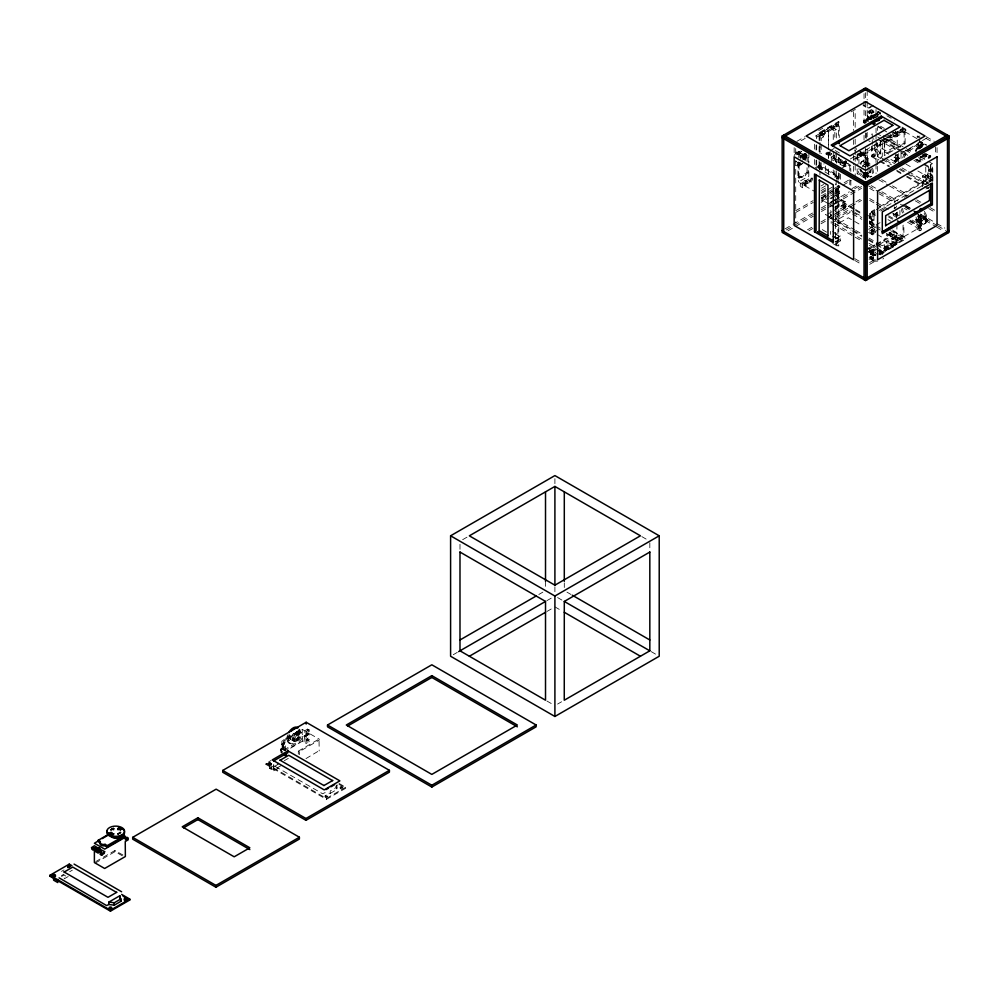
<?xml version="1.0" encoding="UTF-8"?>
<svg xmlns="http://www.w3.org/2000/svg" width="999" height="999" viewBox="0 0 999 999"><rect width="100%" height="100%" fill="white"/><g stroke="black" fill="none" stroke-linecap="round" stroke-linejoin="round"><path stroke-width="0.75" stroke-dasharray="5 3.75" d="M280.282 750.474L283.192 748.563L283.978 749.013L280.22 750.386L283.192 747.876L283.978 748.326L284.24 742.532L280.969 744.655L280.856 746.415L282.33 747.115A1.661 0.962 -60 0 1 283.928 746.303A1.661 0.962 -60 0 1 283.928 748.164A1.661 0.962 -60 0 1 282.33 749.2L282.155 753.134M305.969 758.591L319.18 750.661M309.078 729.832L305.881 731.543L319.18 739.098L319.18 740.122L299.363 751.573L298.426 751.086L319.031 739.048L319.18 750.961M865.434 123.826L863.311 122.465L864.859 121.516A1.661 0.962 0 0 0 866.058 122.365M868.119 121.179A1.661 0.962 0 0 0 866.682 120.492L866.657 118.981A1.661 0.962 0 0 1 868.181 119.967A1.661 0.962 0 0 1 866.583 120.891A1.661 0.962 0 0 1 864.872 120.03L863.348 121.054L866.395 122.877M866.283 133.304L866.283 139.373L870.204 141.633M883.591 248.301L892.432 243.207M893.293 234.141L896.59 236.164A1.661 0.962 0 0 0 895.042 237.163A1.661 0.962 0 0 0 896.64 238.087A1.661 0.962 0 0 0 898.351 237.225L899.874 238.249L896.827 240.072L896.94 224.775M897.102 242.432L897.302 236.988L889.335 232.38L886.4 234.053M895.516 131.131A1.661 0.962 0 0 0 896.865 132.48L896.927 134.003A1.661 0.962 0 0 1 895.366 133.004A1.661 0.962 0 0 1 896.977 132.08A1.661 0.962 0 0 1 898.675 132.942L900.236 132.105L900.211 130.407M900.236 130.594L898.688 131.456A1.661 0.962 0 0 0 898.601 131.206M869.467 118.082L869.455 119.63A6.456 3.721 0 0 1 878.383 116.196M800.861 183.466C798.238 186.388 803.196 188.624 803.833 186.863A1.661 0.962 -60 0 1 803.908 184.89A1.661 0.962 -60 0 1 805.519 183.966A1.661 0.962 -60 0 1 805.619 185.752L809.015 183.791A1.661 0.962 -60 0 1 809.128 181.88A1.661 0.962 -60 0 1 810.726 180.956A1.661 0.962 -60 0 1 810.838 182.742L812.487 181.656L812.537 178.047L802.16 184.228L815.296 191.808M807.716 183.192L807.716 183.042A1.661 0.962 -60 0 1 807.816 181.131A1.661 0.962 -60 0 1 809.427 180.207A1.661 0.962 -60 0 1 809.527 181.993L810.913 182.892M828.471 149.413L828.508 130.744M905.169 143.469L905.032 131.756L884.315 143.719L884.315 155.582L904.957 143.831L904.132 143.107L884.315 154.558M805.594 154.77L805.594 154.77A1.661 0.962 -60 0 1 805.519 156.743A1.661 0.962 -60 0 1 803.908 157.667C799.587 156.98 804.645 155.22 802.522 155.22A1.661 0.962 -60 0 0 802.609 156.918L802.547 156.955M280.332 749.537L280.856 750.137L280.931 748.476A1.661 0.962 -60 0 0 282.617 747.402A1.661 0.962 -60 0 0 282.617 745.554A1.661 0.962 -60 0 0 281.019 746.353L280.869 746.428M281.631 753.071L281.893 741.183L302.347 729.407L304.832 730.881L304.845 736.363L304.058 736.513L304.845 736.962L307.967 735.164L307.804 736.912A1.661 0.962 -60 0 0 306.206 737.961A1.661 0.962 -60 0 0 306.206 739.809L307.567 740.609M285.289 750.886L285.489 743.331L282.455 745.129L282.18 747.177M302.397 741.32L302.235 729.432M306.144 731.63L305.881 743.593L308.978 741.745L309.128 739.747A1.661 0.962 -60 0 1 307.505 740.571A1.661 0.962 -60 0 1 307.505 738.723A1.661 0.962 -60 0 1 309.103 737.674L309.128 733.716A1.661 0.962 -60 0 1 307.505 734.552L306.268 733.828A1.661 0.962 -60 0 1 306.206 731.942A1.661 0.962 -60 0 1 307.804 730.893L307.68 729.07L304.745 730.769M304.845 736.962C301.686 749.038 308.254 738.261 309.128 739.747M802.459 154.97L800.848 156.231L800.798 159.828M802.122 157.13C804.32 154.321 803.496 160.789 802.509 156.443M805.594 185.814L804.332 185.165L805.694 184.403L805.694 180.794L800.948 183.504L798.451 181.955L808.79 176.236L808.89 164.198M809.527 181.993L811.176 180.894L811.225 177.298L806.28 180.457L804.907 180.344L804.919 183.729L805.694 184.403M895.703 162.412A1.661 0.962 -60 0 0 896.115 160.227A1.661 0.962 -60 0 0 894.392 160.939L894.392 157.005A1.661 0.962 -60 0 0 895.703 156.393A1.661 0.962 -60 0 0 896.303 154.695M894.255 163.137L894.355 163.024A1.661 0.962 -60 0 0 895.441 162.687M896.515 160.527L899.437 158.167L896.265 159.877L895.616 157.792A1.661 0.962 -60 0 0 897.327 156.656A1.661 0.962 -60 0 0 897.239 154.82M894.729 237.125L894.742 236.451L891.608 238.262L886.463 235.527L890.309 233.891M921.34 145.305L921.34 141.546M920.766 147.502A1.661 0.962 -60 0 1 922.477 146.229L922.651 144.468L923.226 145.03L920.304 146.728L919.517 146.279L919.517 148.988M860.376 152.36A1.661 0.962 60 0 0 860.476 154.271A1.661 0.962 60 0 0 862.087 155.195A1.661 0.962 60 0 0 862.187 153.409L863.511 152.497L864.997 153.459L865.196 157.355L860.301 154.233L860.301 151.823M863.473 152.522L863.486 152.635A1.661 0.962 60 0 1 862.999 154.495A1.661 0.962 60 0 1 861.413 152.347M922.002 220.03C922.601 222.615 918.306 217.77 917.132 217.507L916.932 229.121L919.967 230.831L920.266 229.183M919.742 230.757L921.515 229.932L921.415 228.234A1.661 0.962 60 0 1 919.792 227.198A1.661 0.962 60 0 1 919.792 225.349A1.661 0.962 60 0 1 921.39 226.149L921.565 224.588L918.431 222.777L918.406 228.309M868.98 113.399C869.917 109.815 868.73 114.498 869.704 113.324M869.704 112.113L868.968 112.15M870.329 112.275C871.39 108.791 869.867 113.386 871.066 112.25M870.941 113.874C871.89 110.489 870.903 114.935 871.64 113.998M871.066 111.039L870.341 111.114M870.941 116.633C872.002 113.162 870.491 117.745 871.677 116.608M871.677 115.409L870.941 115.434M871.902 113.224C873.688 108.017 871.615 112.875 872.626 113.149M872.214 110.34L872.876 110.165M872.189 111.488L872.926 111.463M872.102 117.183L871.777 115.859L873.351 115.072L876.822 116.846M873.201 112.625C874.325 113.711 872.826 109.178 873.938 112.6M873.201 117.932L873.501 116.508L873.938 117.907M873.925 111.451L873.251 111.513M873.251 116.833L873.938 116.708L871.877 117.47A1.661 0.962 0 0 1 872.939 117.77M877.934 111.513C879.794 111.426 876.647 114.061 878.62 111.401M877.884 112.625L878.62 112.6M879.932 111.938L879.532 113.374L879.195 111.975M880.144 113.874C881.805 113.599 879.182 114.885 880.356 112.512M920.254 226.923L920.254 223.139M862.824 166.333L863.71 165.135L862.437 166.109A4.795 2.772 60 0 1 863.074 166.021M865.683 162.4C862.624 162.8 866.957 162.075 865.346 161.751M867.344 173.252C866.982 172.253 861.425 176.261 867.856 172.14A3.322 1.911 60 0 0 868.381 171.291M867.806 164.86C861.138 165.846 873.026 162.949 867.619 164.198M865.234 172.902C864.535 171.403 864.722 174.363 866.27 172.303M866.358 163.524C864.497 163.461 869.642 162.213 865.908 162.987M866.358 175.562C864.385 175.574 869.605 174.201 865.908 175.037M866.882 172.79L866.895 172.727A4.795 2.772 60 0 1 863.91 174.95A4.795 2.772 60 0 1 860.201 169.867M866.957 174.438L867.344 175.062M867.432 166.284L868.368 165.135L867.045 166.059M868.081 173.077C869.679 173.476 864.959 174.55 868.468 173.701M868.568 175.075C870.079 175.612 865.409 176.486 868.955 175.699M869.317 169.88L870.816 169.743M870.816 172.34C868.905 170.854 870.042 174.6 870.429 171.716M871.053 171.054C868.206 170.13 870.991 173.077 870.604 170.517M930.469 164.673L930.544 181.756M298.326 751.273L298.326 754.133M892.394 230.02L903.945 236.688L903.833 224.588L903.046 225.337L903.046 236.176M803.82 155.856L803.795 155.994A1.661 0.962 -60 0 0 803.908 157.667M886.737 136.126C887.611 138.337 892.956 138.699 891.657 135.489A1.661 0.962 0 0 1 890.221 134.803M896.927 134.003L893.531 136.014A1.661 0.962 0 0 0 891.757 135.09A1.661 0.962 0 0 0 890.159 136.014A1.661 0.962 0 0 0 891.657 137L891.745 137.138M876.485 253.321C875.711 257.267 869.005 253.996 872.214 252.66A3.322 1.911 0 0 0 874.974 254.683M921.465 220.192L921.44 220.167A1.661 0.962 60 0 0 919.792 219.318C920.166 219.768 918.056 218.694 920.241 219.468M920.254 220.629L919.779 220.217L920.216 220.954M920.254 220.704C922.514 220.791 920.079 218.831 921.215 220.242M920.866 220.779L922.339 220.679M923.226 219.355C925.711 220.492 923.476 217.357 923.65 219.93M924.762 216.646C922.127 215.559 924.45 218.756 924.337 216.071M925.199 217.557C927.959 214.698 923.65 219.33 924.762 217.545M926.085 218.381C923.513 221.029 927.06 217.482 926.435 219.031M925.199 221.278C926.223 218.519 926.011 222.278 924.899 220.692M807.055 161.638L807.055 157.118A6.456 3.721 -60 0 0 804.357 153.871L804.295 154.046A1.661 0.962 -60 0 1 804.207 155.994A1.661 0.962 -60 0 1 802.609 156.918L802.509 156.631M302.472 741.171L288.249 749.55M901.036 153.509L901.011 159.365M895.304 237.55L895.329 236.8L892.194 238.599L892.194 239.51L891.608 238.262M804.32 185.002L804.307 185.04A1.661 0.962 -60 0 0 804.207 183.217A1.661 0.962 -60 0 0 802.609 184.141A1.661 0.962 -60 0 0 802.497 186.051L800.911 186.938M870.604 253.534C872.851 254.27 869.317 255.806 871.203 253.384M869.367 256.843L869.192 258.217M870.604 254.733L871.34 254.757M869.992 257.892C872.214 258.704 868.431 259.653 870.728 257.929M870.616 256.293C872.776 256.755 869.093 258.391 871.34 256.268M869.992 259.153L870.728 259.128M872.214 253.871C871.365 255.07 870.853 250.836 873.176 253.596C874.05 249.201 871.353 256.805 875.536 252.36M870.604 257.442L871.34 257.467M872.564 258.604L871.565 258.254L871.902 256.793L872.414 260.077L872.589 258.654L871.852 258.679M872.864 252.235L873.601 252.26M872.864 253.434L873.601 253.459L872.701 253.534M871.553 258.204L872.289 258.229M872.277 257.068L871.553 256.993M871.852 259.89L872.589 259.915M872.864 257.592C875.074 257.867 871.315 259.777 873.588 257.617M872.864 258.741L873.601 258.778M879.282 251.061L879.157 254.208M879.807 254.733L880.331 253.346L880.369 254.932M880.419 251.873C881.805 250.549 879.744 257.005 881.255 250.437L900.024 239.598L888.173 232.755M880.419 253.084L881.155 253.109M880.544 253.559L879.807 253.534M881.805 253.059C883.865 253.134 880.481 255.457 882.517 252.984M881.78 254.158L882.517 254.183M804.332 153.896L804.37 153.858A6.456 3.721 -60 0 0 799.437 157.605M283.716 747.552L283.716 750.062L284.89 750.736L284.89 748.226L283.716 747.552A3.684 2.135 -60 0 1 282.155 745.691L282.68 744.942M307.954 740.421L307.567 741.096M309.265 741.171L308.753 741.932M868.993 243.344L882.392 251.024L897.202 242.47M896.977 132.605L895.666 133.367L892.532 131.568M866.283 122.74L866.345 119.892L876.36 114.111M923.276 144.942L923.226 144.206L920.304 146.116L919.517 145.667L919.517 140.247M897.339 237.175L895.429 238.311L896.627 243.818L880.144 253.172A6.456 3.721 0 0 1 879.157 253.634M896.915 239.985L886.613 233.991M879.033 254.558L896.927 244.156L896.915 241.358L892.194 238.599M876.223 244.131L886.7 238.199L896.877 244.243M918.431 222.178L922.189 223.551L919.217 221.716L918.431 222.178L918.168 216.296M864.347 162.338L864.747 162.887M863.486 165.11L863.873 165.734M866.058 163.786C862.462 164.71 867.169 165.634 866.008 163.536M865.209 164.935L864.834 164.335M865.821 163.749L866.22 164.373M866.333 165.384L865.908 164.798M866.957 164.198L867.344 164.823M868.568 163.611L868.955 164.236M865.346 173.214L865.733 173.838M866.333 173.814L865.908 173.227M867.944 176.261L867.619 175.649M869.992 171.703L869.667 171.104M869.804 172.902L869.48 172.303M871.478 254.221L871.565 254.196A1.661 0.962 0 0 0 873.064 253.209A1.661 0.962 0 0 0 871.453 252.285A1.661 0.962 0 0 0 869.754 253.147L869.505 253.197M816.683 135.652L816.67 138.786M895.229 237.687L892.194 239.51M832.155 128.009L825.374 131.918L823.288 136.925L821.203 135.727L823.288 130.719L830.069 126.798L834.24 130.607L836.238 129.52M799.737 162.3L800.424 162.762M904.058 236.576L917.07 229.108M871.677 112.75L870.953 112.775M872.626 112L871.89 111.975M873.9 116.808L873.039 116.646M879.195 113.124L879.932 113.149M831.593 127.073L836.325 129.633L836.325 140.359M893.131 234.216L893.231 234.141A1.661 0.962 0 0 1 891.42 235.077A1.661 0.962 0 0 1 889.822 234.153A1.661 0.962 0 0 1 891.32 233.167L891.32 234.678A1.661 0.962 0 0 0 889.822 235.664A1.661 0.962 0 0 0 891.42 236.588A1.661 0.962 0 0 0 893.131 235.727L893.356 235.664M919.08 219.955L918.805 219.33M924.525 217.482L923.476 218.531L924.862 218.132M925.836 216.371L926.173 217.033M925.836 220.092L926.173 220.754M896.64 236.139L896.59 237.675A1.661 0.962 0 0 0 895.042 238.674A1.661 0.962 0 0 0 896.64 239.598A1.661 0.962 0 0 0 898.351 238.736L898.388 238.686M800.611 151.149L801.697 151.673M921.028 156.106C922.002 158.878 923.014 155.257 921.028 156.693M309.103 733.741L307.842 732.941A1.661 0.962 -60 0 1 306.206 733.79M894.33 161.001L895.616 161.763A1.661 0.962 -60 0 1 897.539 161.201M919.517 145.667L922.651 143.868L922.651 142.27L921.178 141.546A1.661 0.962 -60 0 1 919.754 142.42A1.661 0.962 -60 0 1 919.33 141.096M922.626 142.233L922.477 142.308A1.661 0.962 -60 0 1 920.853 143.082A1.661 0.962 -60 0 1 920.941 141.134M879.108 210.464L926.997 183.054M871.603 118.656L867.981 117.333L871.091 119.855M863.311 122.465L863.423 120.692M799.987 152.46L801.048 153.871L799.862 152.547M803.458 155.17L802.459 154.008L803.333 155.257M807.654 183.267L805.594 183.604L805.494 180.007M901.21 153.234L921.715 141.421L921.865 147.328A6.456 3.721 -60 0 0 917.307 144.693L904.27 152.223L904.27 154.733A3.684 2.135 -60 0 0 902.696 158.391M866.995 162.375L867.344 163.012M868.081 165.06L868.468 165.684M860.988 169.418A4.795 2.772 60 0 0 864.684 174.5L864.297 173.814M867.432 174.301L867.082 173.651M289.31 736.962C285.602 734.602 292.12 738.373 290.322 738.199M289.335 737.075L290.672 737.549M869.679 251.711L869.742 251.661A1.661 0.962 0 0 1 871.453 250.774A1.661 0.962 0 0 1 873.064 251.711L873.064 253.284M891.757 135.627L889.884 136.376L886.737 134.615M899.699 238.411L899.824 239.161M803.508 155.856L803.396 156.468L803.633 155.807M894.48 237.512L891.608 239.161M879.182 251.261L879.295 251.124A4.795 2.772 0 0 1 878.97 254.745M923.251 216.708L923.65 217.332M923.825 218.731L923.476 218.082M924.337 218.681L924.687 219.33M925.386 219.643L925.037 218.981M866.583 118.856L867.956 118.057M866.57 120.38L870.079 118.506A1.661 0.962 0 0 0 870.341 118.956M280.906 752.459L280.856 750.811M836.063 184.952L836.325 179.932M865.546 177.098L866.558 176.511M919.442 224.076L920.778 223.289M796.852 141.371L804.969 136.701M801.123 140.722L805.182 138.374M818.693 130.582L822.739 128.234M851.098 111.863L855.169 109.515L855.169 128.234M819.118 140.472L819.118 132.705L838.411 121.566L839.247 122.053L839.247 137.575M819.118 132.705L819.954 133.192L839.247 122.053M834.839 126.673L833.266 125.774L814.497 136.613L816.058 137.512L834.839 126.673L834.839 140.372M819.667 135.852L828.471 130.981M873.426 105.594L868.206 108.616L862.999 104.995L868.206 108.004L870.816 106.506M821.203 135.727L832.155 129.395L834.24 130.607M823.288 136.925L821.228 138.287L821.203 142.994M799.949 157.305L806.143 153.734M868.68 116.97L868.481 117.757L870.079 117.008A1.661 0.962 0 0 0 871.091 117.807A1.661 0.962 0 0 0 872.764 117.682M804.969 154.008L804.969 156.219L806.28 156.368L809.802 154.333M802.234 158.704L805.756 156.668L805.756 153.059M872.776 118.881L876.598 116.783M802.359 160.127L809.802 155.844M835.476 154.67L831.305 157.08L826.086 154.071L826.086 153.109L828.77 151.561M830.119 150.774L834.153 148.451M826.086 154.071L831.468 150.961M871.453 134.341L872.277 133.854L872.277 138.312M797.951 162.038L797.926 177.447L800.112 176.186A3.684 2.135 -60 0 0 802.497 176.611A3.684 2.135 -60 0 0 804.882 173.426L807.055 172.178L808.228 172.852L808.228 163.824M818.606 168.569L818.606 165.472L819.43 164.985L838.735 176.124L838.735 179.233M815.409 167.657L822.839 163.361M832.866 160.552L832.866 157.992L835.476 156.481L850.586 165.185L850.848 171.516M797.926 177.447L799.1 178.122L801.285 176.86A3.684 2.135 -60 0 0 803.671 177.298A3.684 2.135 -60 0 0 806.056 174.113L808.228 172.852M816.183 168.406L824.237 163.761M820.104 167.994L820.941 167.507M850.336 158.978L897.851 131.319M859.714 153.896L861.088 153.784L860.301 154.233M895.067 133.042L893.468 134.44A1.661 0.962 0 0 0 892.282 133.616M860.651 154.383L861.825 153.709M857.766 153.821L859.939 155.07L861.113 154.395A3.684 2.135 60 0 1 863.498 153.971L863.885 154.795L862.174 153.272M826.086 153.109L845.379 164.248L848.076 162.7M853.446 159.59L905.881 129.321L905.881 130.282L853.446 160.552M862.149 155.157L863.448 154.408M832.866 157.992L845.379 165.21L848.076 163.661M841.732 168.219L844.342 166.721L844.342 161.601M880.918 158.716L878.121 157.03L878.021 154.633L874.724 150.325L876.81 149.113L876.81 142.595M840.421 160.514L849.812 165.934L850.823 165.534M859.939 155.07A3.684 2.135 60 0 1 862.324 154.645A3.684 2.135 60 0 1 864.709 157.83L865.883 157.155L868.056 158.416L868.056 168.956M872.876 154.308L873.713 153.821M835.176 176.686L836.013 176.211M861.775 161.613L862.824 161.001M864.709 157.83L866.882 159.091L868.056 158.416M871.453 146.216L871.453 156.618L872.277 156.131L879.008 160.015M821.078 185.914L823.588 184.478M818.606 165.472L837.899 176.611L838.735 176.124M874.237 156.493L875.074 156.006M878.021 154.633L880.107 153.421L880.107 140.784M836.388 178.971L837.224 178.484A1.286 0.749 60 0 0 836.912 176.511A1.286 0.749 60 0 0 835.726 177.035A1.286 0.749 60 0 0 837.224 178.484M821.553 188.199L825.574 185.876M884.639 151.836L888.673 154.108M821.203 190.559L826.56 187.462M880.731 140.359L880.731 157.392L882.292 156.493L882.292 139.46M919.842 136.014L917.232 137.512L917.232 136.314L919.842 134.803M821.428 192.233L826.785 189.136M821.465 193.381L826.772 190.322M828.109 189.548L832.092 187.25M795.504 210.814L813.074 200.674M821.178 195.991L826.585 192.869M827.934 192.095L831.992 189.748M833.341 188.973L838.748 185.851M844.155 182.73L849.55 179.608M828.82 203.946L823.601 200.936L823.601 196.129L828.82 193.107M830.119 192.357L834.04 190.097M795.716 212.5L813.286 202.36M821.39 197.677L826.797 194.555M828.146 193.769L841.658 185.976M843.006 185.19L851.123 180.507M922.452 140.534L927.671 137.512L927.671 136.314M828.97 194.83L825.174 197.028L825.174 200.037L828.97 197.839M830.231 194.106L834.04 191.908L838.473 194.468L838.473 197.477L835.938 198.938M821.69 201.086L829.407 196.628M830.693 195.879L834.552 193.656M835.838 192.907L838.411 191.421L839.247 191.908L839.247 185.702M821.166 202.347L823.601 200.936M835.339 194.168L839.247 191.908M895.529 159.515L898.663 157.717L899.437 158.167M919.517 146.279L922.651 144.468M895.566 161.763L895.529 160.202L898.663 158.391L899.437 158.841M830.119 198.376L834.04 196.129M835.339 195.367L839.247 193.107L839.247 197.927L835.339 200.187M830.868 198.851L834.664 196.666M835.938 195.929L838.473 194.468M870.816 176.798L871.865 176.199M852.01 188.586L858.578 184.79M830.868 201.86L834.664 199.675M785.064 228.883L791.757 225.025M793.094 224.251L813.174 212.662M821.203 208.017L826.56 204.932M827.896 204.158L831.917 201.835M833.253 201.061L849.312 191.796M854.669 188.699L860.027 185.614M830.119 203.197L834.04 200.936M786.4 229.92L793.318 225.924M794.43 225.287L813.398 214.335M821.203 209.827L826.785 206.606M827.896 205.969L861.588 186.513M833.366 203.921L841.183 199.4L845.354 201.81L845.354 207.829L834.927 213.861M787.961 230.831L813.398 216.146M821.428 211.501L826.785 208.416M828.121 207.642L861.588 188.324M832.317 205.432L841.183 200.312L843.793 201.81L843.793 206.93L834.927 212.05M834.927 206.93L843.793 201.81M834.927 207.829L845.354 201.81M834.852 209.078L844.829 203.321L854.245 208.754M828.109 213.936L831.967 211.713M833.253 210.964L844.829 204.283L854.245 209.715M807.504 229.782L812.911 226.661M821.016 221.978L826.423 218.868M827.771 218.082L831.817 215.747M833.178 214.96L861.55 198.576M808.853 230.806L812.911 228.471M821.016 223.788L829.12 219.106M830.469 218.331L834.527 215.984M835.876 215.21L861.55 200.387M835.988 217.22L849.337 209.528L853.745 211.838M835.201 219.206L849.962 210.689L849.962 212.5L832.529 222.565M932.367 180.757L932.367 163.711L930.793 164.623L930.793 181.656M928.745 167.083L928.72 177.273M929.145 169.393L929.982 168.906M923.875 164.61L931.942 169.268L932.779 168.781L932.779 180.669M922.552 186.426L922.552 175.886L927.771 172.877L931.942 175.287L931.942 169.268M930.519 171.578L931.355 171.091M923.338 184.553L923.338 177.248L927.771 174.688L930.381 176.186L930.381 180.582M931.942 175.287L925.948 178.746L923.338 177.248M869.18 226.461L871.39 227.747L871.39 211.476L878.121 207.605M879.457 206.818L931.892 176.548L932.729 177.035L932.729 181.493M871.39 211.476L872.227 211.963L874.924 210.414M876.26 209.64L932.729 177.035M925.898 184.615L929.27 182.68M880.731 210.989L886.001 207.942M904.445 197.29L909.714 194.256M835.077 239.061L840.296 236.051L840.296 240.871L835.077 243.881L838.735 245.979L838.735 185.439M925.948 188.986L930.381 186.426M835.176 241.671L836.013 241.184M835.077 242.07L839.51 239.51L839.51 236.501L833.178 232.842M895.354 207.892L894.442 208.242L894.442 206.756M836.388 243.943L837.224 243.469A1.286 0.749 60 0 0 836.912 241.496A1.286 0.749 60 0 0 835.726 242.02A1.286 0.749 60 0 0 837.224 243.469M832.754 243.494L837.899 246.466L838.735 245.979M868.593 229.27L880.044 222.665M871.39 227.747L874 226.236L874 215.996L869.567 213.436L869.567 223.676L875.574 227.135L871.39 229.545L868.793 228.047M894.842 214.373L896.153 213.624M871.39 229.545L871.39 233.766L878.121 229.882M871.39 233.766L872.227 234.241L877.609 231.144M866.058 250.012L874.949 244.867M918.556 220.042L919.979 219.38M874.924 245.642L871.016 247.902A6.456 3.721 0 0 0 869.617 251.96A6.456 3.721 0 0 0 875.574 254.258M876.223 244.892L884.053 240.372L886.225 241.621A3.684 2.135 0 0 1 890.184 242.108A3.684 2.135 0 0 1 891.008 244.38L891.008 245.742L893.181 246.99L893.181 245.642L891.008 244.38M919.729 220.28L921.553 219.231M877.534 245.492L871.016 249.25A6.456 3.721 0 0 0 869.205 251.311M878.833 244.743L884.053 241.721L886.225 242.982A3.684 2.135 0 0 1 890.184 243.456A3.684 2.135 0 0 1 891.008 245.742M868.668 251.511L870.753 250.312L868.843 252.31M918.431 222.777L922.189 223.551M919.642 222.04L920.416 221.578A4.795 2.772 60 0 0 919.754 214.797M869.18 251.81L871.278 250.612L874.787 252.647M869.355 252.61L871.278 250.612M895.429 238.311L896.627 241.408L889.847 245.329L884.477 244.63L882.267 245.729L879.495 244.168M918.556 226.061L919.867 225.312M884.477 244.63L884.477 247.04L895.429 240.722M924.525 223.901L925.561 223.301M920.091 228.996A1.661 0.962 60 0 1 918.493 227.947A1.661 0.962 60 0 1 918.493 226.099A1.661 0.962 60 0 1 920.091 226.898L921.39 226.149M893.231 231.256L905.331 238.249L881.255 252.248L869.392 245.392M876.623 244.917L886.038 250.349L905.331 239.211L905.331 238.249M893.181 246.99L880.144 254.52A6.456 3.721 0 0 1 879.095 255.007M869.654 262.55L875.062 259.428M869.654 264.36L875.062 261.238M462.662 539.672L468.007 536.588M282.155 745.691A3.684 2.135 -60 0 1 283.716 742.032L283.716 739.522L296.753 731.992C295.554 731.805 298.539 732.404 297.565 732.779M283.716 739.522L284.89 740.197L297.927 732.679A6.456 3.721 -60 0 1 302.497 735.314A6.456 3.721 -60 0 1 297.927 743.219L284.89 750.736M538.836 594.467L542.844 592.145M61.501 871.378L64.036 869.917M61.426 875.636L64.036 874.125M304.058 735.913L306.993 734.228L307.967 734.552L307.942 732.929M69.693 871.702L72.353 870.166M61.501 876.498L64.036 875.037L66.633 876.535L64.111 877.996M304.058 736.513L307.068 734.802M280.856 750.137L283.978 748.326M304.845 736.363L307.967 734.552M283.716 750.062L296.753 742.532A6.456 3.721 -60 0 0 301.323 734.627A6.456 3.721 -60 0 0 296.753 731.992L296.453 732.192M64.298 878.795L68.207 876.535M453.271 654.707L457.28 652.384M546.878 600.661L553.571 596.803M95.754 861.575L114.873 850.549L124.013 855.581M338.998 783.378L345.729 787.262L345.729 788.223L326.423 799.362L265.934 764.435L265.934 763.473L271.079 760.501M265.934 764.435L269.58 762.324L273.751 764.735L273.751 770.766L269.58 768.356L269.58 762.324M95.267 863.061L115.085 851.623L124.475 857.042M269.58 768.356L278.709 763.086M271.141 763.236L271.141 768.356L278.746 763.96M284.353 760.664L288.336 758.366M546.89 611.488L553.571 607.642M281.356 765.471L273.751 769.854L271.141 768.356M273.751 770.766L280.269 766.995M336.213 784.989L337.025 787.05L330.244 790.971L330.244 793.381L324.862 792.682L322.652 793.78L275.05 766.333L274.95 763.598M330.244 793.381L337.025 789.46L337.025 787.05M265.934 763.473L326.423 798.401L345.729 787.262M557.579 704.083L561.588 701.773M889.26 232.392L891.408 233.029M307.455 729.133L309.228 729.957L309.128 731.655A1.661 0.962 -60 0 0 307.505 732.692A1.661 0.962 -60 0 0 307.505 734.552M921.178 157.08C919.917 158.529 922.801 156.631 920.129 156.481M923.188 156.431C923.95 154.808 922.651 157.692 922.04 155.832M299.288 730.706C298.014 732.055 300.849 730.431 298.239 730.107M299.538 732.429C295.991 731.718 300.986 732.779 299.188 733.079M296.815 732.717L297.864 733.915L295.704 732.829M298.202 732.479L298.489 731.817M290.846 736.138C291.333 737.774 287.974 734.078 290.509 736.787M289.111 738.448C285.527 737.724 290.534 738.81 288.761 739.098M299.288 734.427C299.875 736.038 296.428 732.367 298.938 735.089M297.565 735.389C297.115 732.642 295.654 736.238 297.789 734.74M290.846 738.748C291.421 740.409 287.974 736.675 290.509 739.397M289.123 740.808C288.436 737.874 287.487 741.845 289.36 740.159M293.044 739.697C292.145 738.224 296.578 742.032 292.595 738.686M293.194 740.097C293.831 741.695 290.347 738.099 292.844 740.746M295.217 739.447C294.73 736.8 293.344 740.197 295.492 738.823M910.351 221.116L920.728 226.998L920.778 215.397M307.942 738.948L307.817 738.985A1.661 0.962 -60 0 1 306.206 739.809M839.485 222.852L848.326 217.782L861.625 225.462M799.687 154.345C796.116 151.885 800.436 154.857 800.087 153.721M799.887 153.322L800.124 152.647M798.95 154.583C799.462 156.169 796.128 152.36 798.563 155.207M802.409 154.008L802.222 154.67M798.476 164.598C799.038 166.184 795.654 162.562 798.076 165.222M896.353 160.564L895.529 160.202M889.397 232.33L890.034 232.292M889.397 233.841L890.034 233.791M307.23 734.802L307.967 735.164M802.397 187.75L802.135 184.178M868.106 117.27L871.091 118.956M920.628 227.023L918.168 228.346M297.977 733.328L297.627 733.978M296.453 734.789L296.79 734.165M288.024 736.5L288.361 735.863M294.118 738.848L294.455 738.224M288.024 740.222L288.361 739.585M890.371 136.376L889.734 136.326M890.371 137.874L889.734 137.837M800.124 151.948L798.651 151.536L799.687 152.535M801.697 151.274L801.31 151.898M797.09 153.184C798.288 152.073 795.641 153.097 798.076 153.759M801.21 153.272L800.823 153.896M803.558 157.23L803.171 157.854M796.265 161.888C797.289 160.377 795.704 162.837 795.179 161.264M798.613 163.237C799.6 161.688 798.151 164.173 797.527 162.625M921.415 220.142L921.041 217.957M884.477 247.04L889.847 247.74L889.847 245.329M920.067 220.841L920.067 220.841A1.661 0.962 60 0 0 918.493 220.08A1.661 0.962 60 0 0 918.493 221.928A1.661 0.962 60 0 0 920.091 222.977M835.614 237.312L835.813 183.853M923.376 155.769L922.389 155.182M922.302 156.631L921.952 157.293M296.703 731.518L297.789 732.13M297.889 734.477L298.276 733.865M289.46 736.188L289.847 735.564M289.36 736.438L289.011 737.087M289.285 737.587L289.623 736.937M294.368 739.685L293.981 740.296M287.712 738.498L288.062 737.849M289.46 738.785L289.872 738.224M291.808 740.147L292.145 739.497M871.84 115.959L872.602 116.259L871.877 115.971A1.661 0.962 0 0 1 873.251 117.32M871.702 252.959L872.289 252.747L872.264 254.782A3.322 1.911 0 0 0 874.974 256.78M114.997 850.561L115.085 851.623M798.651 151.935L799.038 151.311M803.558 154.633L803.171 155.257M797.527 154.595L797.914 153.971M799.1 163.449C797.277 166.683 802.959 162.8 798.651 163.986M800.087 163.961L799.687 164.585M300.15 731.78L301.161 732.354M805.544 154.071L806.892 154.845M926.248 136.701L934.352 141.371M886.85 115.759L894.667 120.267M926.036 138.374L931.43 141.496M902.022 127.098L905.881 129.321M917.232 136.314L921.153 138.574M902.022 128.059L905.881 130.282M905.069 131.793L918.156 139.348M925.611 144.543L926.647 145.142M919.642 142.382L920.941 143.144M920.728 146.416L921.503 146.865M868.481 117.757L871.603 119.555M891.945 131.905L895.079 133.716M880.469 126.186L884.39 128.446M877.871 126.036L881.78 128.297M925.773 153.609L928.208 155.02M877.834 126.773L881.642 128.971M882.916 129.708L886.737 131.905M924.25 153.496L926.685 154.895M923.663 154.033L926.098 155.444M923.351 154.62L926.997 156.718M922.439 154.533L926.098 156.643M883.615 135.564L912.599 152.298M920.504 156.868L932.367 163.711M919.779 157.13L920.828 157.73M876.822 133.416L880.631 135.614M885.726 138.549L897.264 145.392L886.987 151.324L875.099 144.455M882.879 137.138L900.486 147.115M905.281 150.075L912.349 153.971M918.468 157.692L924.212 160.814M883.166 138.274L896.378 145.904M877.659 136.963L881.692 139.286M883.041 140.06L900.511 150.15M901.86 150.936L908.578 154.808M916.645 159.465L932.779 168.781M918.006 160.564L916.97 159.965A8.854 5.107 -60 0 0 925.973 153.821M882.204 140.547L907.741 155.295M915.196 159.565L922.539 163.836M878.283 139.723L895.416 149.625M900.686 152.66L907.279 156.468M913.873 160.277L919.142 163.324M836.912 124.088L837.749 124.575M893.955 157.18L899.312 160.252M905.956 164.098L912.599 167.932M917.856 170.979L928.558 177.148M930.469 179.121A1.286 0.749 -60 0 1 929.969 181.144A1.286 0.749 -60 0 1 928.92 180.382A1.286 0.749 -60 0 1 930.469 179.121L931.305 179.595M895.928 160.09L897.239 160.851M922.552 175.886L926.735 178.297L926.735 182.817M835.701 126.361L836.538 126.848M929.095 181.306L929.932 181.781M890.871 159.365L897.414 163.137M884.927 158.017L894.155 163.337M902.06 167.907L907.329 170.941M908.64 171.703L929.732 183.878M880.731 157.392L884.677 159.678M886.001 160.439L892.582 164.236M900.486 168.806L909.714 174.126M911.038 174.887L925.524 183.254M882.229 159.478L891.458 164.798M899.375 169.368L925.736 184.59M880.344 160.789L889.759 166.234M896.478 170.105L901.86 173.214M907.242 176.323L923.363 185.627M924.712 186.413L928.745 188.736M871.453 156.618L878.171 160.502M879.52 161.276L888.923 166.708M896.99 171.366L901.023 173.689M906.405 176.798L922.539 186.114M858.603 150.549L867.482 155.782L867.544 166.284M823.288 130.719L825.374 131.918M861.113 154.395L858.94 153.147L858.94 163.686M821.84 132.792L822.676 133.267M857.429 154.083L863.885 158.117M820.629 135.065L821.465 135.552M835.214 150.549L840.521 153.609M881.655 179.608L887.062 182.73M892.469 185.851L907.329 194.43M916.782 199.887L920.841 202.235M930.294 207.692L935.701 210.814M878.733 179.733L888.198 185.19M889.547 185.976L907.117 196.116M915.221 200.799L920.628 203.921M928.733 208.591L935.489 212.5M835.476 160.702L845.903 166.721L845.903 160.702L841.732 163.099L841.732 166.121M866.046 178.921L857.167 173.689M844.342 166.721L835.476 161.601L835.476 156.181M871.19 185.614L876.535 188.699M881.892 191.796L897.951 201.061M905.993 205.707L911.338 208.791M920.716 214.211L935.439 222.702M936.775 223.476L944.804 228.122M905.656 205.757L910.876 208.779M902.721 204.67L909.078 208.341M905.793 207.193L909.702 209.453M868.506 185.876L877.884 191.284M878.995 191.92L895.279 201.323M900.411 204.283L904.42 206.606M905.768 207.38L908.665 209.053M918.031 214.46L936.775 225.287M937.886 225.924L945.916 230.569M869.617 188.324L877.646 192.957M878.995 193.731L896.39 203.771M904.42 208.416L907.104 209.965M917.806 216.146L935.214 226.186M936.55 226.96L943.243 230.831M799.787 157.193A4.795 2.772 -60 0 1 804.245 155.245L805.032 155.694A4.795 2.772 -60 0 1 805.032 160.889M804.969 156.219L805.756 156.668M797.464 152.572L798.476 153.134M801.648 155.432L803.471 156.493A3.322 1.911 -60 0 1 803.471 160.09M912.174 220.067L917.394 223.077A6.456 3.721 60 0 0 921.727 221.94A6.456 3.721 60 0 0 920.079 215.097M909.702 219.992L916.22 223.751A6.456 3.721 60 0 0 920.691 222.09A6.456 3.721 60 0 0 917.969 214.623M824.862 171.903L831.643 175.824M869.654 198.576L875.062 201.698M876.41 202.485L889.922 210.277M895.329 213.399L899.387 215.747M908.84 221.204L923.713 229.782M869.654 200.387L875.062 203.509M876.41 204.283L883.166 208.192M892.631 213.649L897.839 216.608M907.492 222.228L922.352 230.806M896.528 217.357L893.543 215.622L893.143 213.524M798.651 162.175L799.687 162.775M888.573 215.772L893.668 218.706M888.511 216.945L892.482 219.231M836.912 189.073L837.749 189.548M874.187 211.613A1.286 0.749 -60 0 1 873.688 213.624A1.286 0.749 -60 0 1 872.639 212.862A1.286 0.749 -60 0 1 874.187 211.613L875.024 212.088A1.286 0.749 -60 0 1 874.525 214.111A1.286 0.749 -60 0 1 873.476 213.349A1.286 0.749 -60 0 1 875.024 212.088M887.999 219.618L890.683 221.166M835.339 190.859L839.247 193.107M804.882 173.426L806.056 174.113M835.701 191.346L836.538 191.82M872.826 213.798L873.663 214.273M809.49 180.245L810.801 180.994M834.04 194.917L839.247 197.927M800.112 176.186L801.285 176.86M866.183 214.498L871.39 217.507L875.574 215.097L870.354 212.088L870.354 224.126M800.823 176.885L801.997 177.56M804.907 180.344L805.694 180.794M855.594 209.528L860.963 212.637M869.03 217.295L875.761 221.166M855.594 210.489L860.963 213.599M869.03 218.257L875.761 222.14M890.546 230.669L905.331 239.211M804.27 183.254L805.581 184.003M855.069 212.6L861.65 216.408M869.567 220.966L877.472 225.537M845.354 207.829L841.183 205.432L841.183 199.4M852.597 212.213L861.812 217.532M869.717 222.103L874.987 225.15M876.31 225.911L880.256 228.184M823.601 196.129L826.21 197.627M852.597 214.023L861.812 219.343M869.717 223.913L874.987 226.948M876.31 227.71L880.256 229.995M886.85 233.803L900.024 241.408L899.799 237.887M821.84 197.765L822.676 198.252M874.187 229.008A1.286 0.749 -60 0 1 873.688 231.031A1.286 0.749 -60 0 1 872.639 230.27A1.286 0.749 -60 0 1 874.187 229.008L875.024 229.495A1.286 0.749 -60 0 1 874.525 231.518A1.286 0.749 -60 0 1 873.476 230.757A1.286 0.749 -60 0 1 875.024 229.495M833.878 207.23L830.756 205.432L830.756 211.451M872.826 231.194L873.663 231.681M869.567 230.032L892.207 243.119M869.517 231.83L876.223 235.702M868.531 232.467L875.961 236.763M835.988 219.043L854.445 229.695M855.756 230.457L861.026 233.504M868.943 238.074L878.171 243.406M829.57 216.783L825.536 214.46L825.536 215.422M830.918 217.57L861.837 235.414M868.556 239.298L886.038 249.388L886.038 250.349M828.233 216.97L851.086 230.17M852.422 230.944L861.837 236.376M868.556 240.26L875.286 244.143M834.764 223.576L861.488 239.023M832.504 224.101L861.488 240.834M868.531 247.527L875.961 251.81M867.232 248.276L870.753 250.312M868.531 251.736L875.961 256.031M832.479 231.531L840.296 236.051M833.178 235.851L839.51 239.51M822.277 229.62L828.908 233.454M832.479 236.351L840.296 240.871M854.794 258.654L861.55 262.55M854.794 260.452L861.55 264.36M641.808 536.588L647.152 539.672M566.97 592.145L570.978 594.467M557.579 597.564L562.924 600.661M651.186 651.61L656.543 654.707M554.907 606.868L561.588 610.726M546.89 700.998L553.571 704.857M297.889 730.756L298.938 731.355M298.226 732.592L299.001 733.041M293.731 741.046L294.505 741.495M288.586 742.769L289.623 743.368A8.854 5.107 -60 0 0 297.827 739.485A8.854 5.107 -60 0 0 299.663 729.158M283.716 742.032L284.89 742.707A3.684 2.135 -60 0 0 283.329 746.378A3.684 2.135 -60 0 0 284.89 748.226M282.555 745.516L283.853 746.265M282.754 747.277L283.928 747.951M338.998 784.34L345.729 788.223M920.529 144.368L921.865 145.155M895.653 132.705L895.666 133.367M925.736 167.133L925.948 183.142M894.442 214.048L894.967 214.947M337.637 785.002L335.814 786.363L337.025 789.46M897.189 145.167L897.264 130.27M871.59 252.884L871.665 252.647A1.661 0.962 0 0 0 873.064 251.711M921.565 223.976L921.44 222.215A1.661 0.962 60 0 1 919.792 221.179A1.661 0.962 60 0 1 919.792 219.318M857.254 173.826L857.105 167.595M830.069 126.798L832.155 129.395M896.415 217.258L896.265 212.612M876.81 149.113L880.107 153.421M884.639 141.621L884.664 151.811M937.05 147.615L937.05 155.419M935.489 146.965L935.489 154.758M931.892 176.548L931.892 181.006M927.771 172.877L927.771 183.454M918.218 142.358L918.218 148.077M904.132 132.268L904.132 143.107M902.946 129.271L902.946 130.245M902.397 238.286A1.286 0.749 0 0 1 900.399 238.873A1.286 0.749 0 0 1 900.536 237.575A1.286 0.749 0 0 1 902.397 238.286L902.397 239.261A1.286 0.749 0 0 1 900.399 239.835A1.286 0.749 0 0 1 900.536 238.549A1.286 0.749 0 0 1 902.397 239.261M900.361 129.37L900.361 130.332M899.924 210.502L899.924 214.797M898.663 153.646L898.663 157.717M898.663 158.391L898.663 163.736M897.577 212.088L897.577 216.146M897.352 154.408L897.352 162.987M896.627 241.408L896.627 243.818M895.529 154.408L895.703 155.669A1.661 0.962 -60 0 1 896.478 154.907M895.366 131.568L895.366 133.079M895.042 237.088L895.042 238.599M891.245 243.419L891.245 244.767M890.159 134.578L890.159 136.089M889.822 234.078L889.822 235.589M887.324 246.99A1.286 0.749 0 0 1 885.326 247.577A1.286 0.749 0 0 1 885.464 246.278A1.286 0.749 0 0 1 887.324 246.99L887.324 247.952A1.286 0.749 0 0 1 885.326 248.539A1.286 0.749 0 0 1 885.464 247.24A1.286 0.749 0 0 1 887.324 247.952M886.225 241.621L886.225 242.982M884.752 246.903L884.752 247.864M884.053 240.372L884.053 241.721M877.597 111.738L877.597 116.408M877.597 127.335L877.597 130.457M877.597 142.944L877.597 164.785M877.597 166.346L877.597 174.151M876.036 109.515L876.036 117.32M876.036 128.234L876.036 132.917M876.036 134.478L876.036 139.161M876.036 140.722L876.036 162.562M876.036 164.123L876.036 173.489M874.724 145.105L874.724 150.325M878.396 115.01A4.795 2.772 0 0 0 872.514 115.422L872.602 117.495M872.277 139.798L872.277 144.256M872.277 145.742L872.277 156.131M872.227 211.963L872.227 234.241M871.128 117.545L871.128 118.444A4.795 2.772 0 0 1 877.334 115.634M870.791 251.723L870.791 252.622M868.181 119.892L868.181 121.403M868.056 170.454L868.056 173.464A6.456 3.721 60 0 1 863.498 176.099A6.456 3.721 60 0 1 858.94 168.194M867.544 172.153L867.544 178.022M867.169 90.547L867.169 99.825M867.169 101.361L867.169 121.466M867.169 132.28L867.169 136.913M867.169 149.288L867.169 166.284M867.169 172.465L867.169 178.659M866.882 159.091L866.882 166.621M865.609 92.732L865.609 100.462M865.609 102.01L865.609 122.365M865.609 132.917L865.609 139.373M865.609 148.376L865.609 167.195M865.609 168.481L865.609 179.558M864.035 93.631L864.035 99.825M864.035 101.361L864.035 123.002M864.035 135.377L864.035 140.01M864.035 150.824L864.035 166.284M864.035 172.465L864.035 178.659M857.766 155.332L857.766 165.859M857.105 154.383L857.105 161.726M855.169 139.161L855.169 148.526M855.169 150.087L855.169 154.77M855.169 156.331L855.169 176.611M853.608 111.738L853.608 130.457M853.608 139.823L853.608 144.505M853.608 155.419L853.608 164.785M853.608 166.346L853.608 174.151M850.848 180.32L850.848 189.123M849.812 165.934L849.812 170.517M849.812 179.67L849.812 185.777M846.128 205.806A1.286 0.749 0 0 1 844.118 206.381A1.286 0.749 0 0 1 844.255 205.095A1.286 0.749 0 0 1 846.128 205.806L846.128 206.768A1.286 0.749 0 0 1 844.118 207.342A1.286 0.749 0 0 1 844.255 206.056A1.286 0.749 0 0 1 846.128 206.768M845.379 164.248L845.379 165.21M844.829 203.321L844.829 204.283M844.093 161.85L844.093 162.825M843.543 205.719L843.543 206.681M840.421 159.49L840.421 165.484M840.421 174.251L840.421 183.104M839.247 157.755L839.247 165.522M839.247 173.277L839.247 179.483M838.411 121.566L838.411 138.649M838.411 157.268L838.411 163.486M838.411 172.802L838.411 183.666M838.411 185.215L838.411 191.421M837.899 176.611L837.899 246.466M836.325 152.535L836.325 163.187M836.325 170.804L836.325 178.409M834.839 155.582L834.839 161.676M834.839 170.804L834.839 176.885M833.266 125.774L833.266 140.984M833.266 151.636L833.266 160.764M833.266 169.892L833.266 177.51M831.305 157.08L831.305 163.099M831.18 221.528L831.18 223.339M831.056 214.51L831.056 215.472M830.644 231.381L830.644 234.39M829.02 153.159L829.02 154.121M828.483 131.069L828.483 149.463M825.574 166.046L825.574 172.365M821.203 144.518L821.203 153.659M821.203 162.787L821.203 170.404M819.954 133.192L819.954 140.959M819.954 142.507L819.954 153.371M819.954 162.687L819.954 175.1M819.929 136.001L819.929 140.609M819.929 146.741L819.929 152.872M819.929 162.063L819.929 169.73M819.43 164.985L819.43 169.643M819.118 146.678L819.118 152.884M819.118 160.652L819.118 168.419M816.67 144.83L816.67 150.961M816.67 160.052L816.67 167.707M816.058 145.13L816.058 151.211M816.058 160.34L816.058 167.944M814.497 144.218L814.497 151.823M814.497 159.44L814.497 165.522M808.89 152.447L808.89 162.725M808.228 162.313L808.228 157.792A6.456 3.721 -60 0 0 805.419 154.558A6.456 3.721 -60 0 0 800.436 158.566M807.055 167.657L807.055 172.178M806.28 153.958L806.28 156.368M806.28 180.457L806.28 184.066M805.494 153.709L805.494 155.919M799.1 178.122L799.1 163.062A6.456 3.721 -60 0 1 799.188 161.988M798.451 162.874L798.451 181.955M795.716 148.526L795.716 154.758M795.716 160.564L795.716 222.977M794.155 147.615L794.155 155.419M649.825 542.769L649.825 550.486M564.298 582.892L564.298 587.512M554.907 478.671L554.907 484.84M554.907 586.763L554.907 592.931M545.516 581.343L545.516 587.512M459.99 544.305L459.99 550.486M342.782 787.312A1.286 0.749 0 0 1 340.784 787.886A1.286 0.749 0 0 1 340.921 786.6A1.286 0.749 0 0 1 342.782 787.312L342.782 788.273A1.286 0.749 0 0 1 340.784 788.848A1.286 0.749 0 0 1 340.921 787.562A1.286 0.749 0 0 1 342.782 788.273M340.209 787.212L340.209 788.186M327.709 796.003A1.286 0.749 0 0 1 325.711 796.59A1.286 0.749 0 0 1 325.849 795.291A1.286 0.749 0 0 1 327.709 796.003L327.709 796.977A1.286 0.749 0 0 1 325.711 797.552A1.286 0.749 0 0 1 325.849 796.265A1.286 0.749 0 0 1 327.709 796.977M326.423 798.401L326.423 799.362M325.137 795.916L325.137 796.877M299.363 751.573L299.363 754.67M284.89 740.197L284.89 742.707M283.192 747.876L283.192 748.563M271.441 763.523A1.286 0.749 0 0 1 269.443 764.098A1.286 0.749 0 0 1 269.58 762.811A1.286 0.749 0 0 1 271.441 763.523L271.441 764.485A1.286 0.749 0 0 1 269.443 765.059A1.286 0.749 0 0 1 269.58 763.773A1.286 0.749 0 0 1 271.441 764.485M268.868 763.423L268.868 764.397M830.294 213.786A1.286 0.749 0 0 1 830.431 215.097M830.294 214.748A1.286 0.749 0 0 1 830.431 216.059M835.364 241.633A1.286 0.749 60 0 1 836.7 243.331A1.286 0.749 60 0 1 835.364 243.494M834.877 177.435A1.286 0.749 60 0 1 835.901 176.848A1.286 0.749 60 0 1 836.638 178.696M820.291 169.818A1.286 0.749 60 0 1 819.854 168.257A1.286 0.749 60 0 1 820.928 168.232A1.286 0.749 60 0 1 821.615 169.78M930.294 181.868A1.286 0.749 -60 0 1 929.807 180.669A1.286 0.749 -60 0 1 931.13 179.533A1.286 0.749 -60 0 1 931.305 180.994M929.02 187.912A1.286 0.749 60 0 1 928.92 187.362M874.075 139.161A1.286 0.749 60 0 1 873.039 138.561M821.64 198.701A1.286 0.749 -60 0 1 822.976 198.863A1.286 0.749 -60 0 1 821.64 200.574M821.653 197.727A1.286 0.749 -60 0 1 821.653 199.6M845.766 161.101A1.286 0.749 0 0 1 846.403 162.275A1.286 0.749 0 0 1 844.28 162.2A1.286 0.749 0 0 1 845.154 161.076M901.735 128.571A1.286 0.749 0 0 1 902.834 129.633A1.286 0.749 0 0 1 900.748 129.845A1.286 0.749 0 0 1 901.123 128.646M831.218 153.546A1.286 0.749 0 0 1 830.931 154.72A1.286 0.749 0 0 1 829.045 154.233A1.286 0.749 0 0 1 830.394 153.334M831.33 153.571A1.286 0.749 0 0 1 829.133 153.409A1.286 0.749 0 0 1 830.394 152.36M895.391 207.517A1.661 0.962 60 0 1 895.116 207.317M896.328 205.944A1.661 0.962 60 0 1 896.465 207.243M895.216 207.405A1.661 0.962 60 0 1 894.08 208.267M895.216 213.424A1.661 0.962 60 0 1 894.617 214.423A1.661 0.962 60 0 1 893.306 213.536M896.465 212.325A1.661 0.962 60 0 1 895.391 213.536M924.112 213.237A8.854 5.107 60 0 1 924.112 224.126A8.854 5.107 60 0 1 914.772 217.27M920.566 213.998A3.322 1.911 60 0 1 921.752 219.118A3.322 1.911 60 0 1 917.806 215.996M924.25 211.351A8.854 5.107 60 0 1 925.936 223.027A8.854 5.107 60 0 1 916.52 218.082M918.168 214.648A3.322 1.911 60 0 1 920.504 218.369A3.322 1.911 60 0 1 918.73 220.304A3.322 1.911 60 0 1 915.983 217.045M920.416 221.578A4.795 2.772 60 0 1 915.009 216.908M918.206 214.473A4.795 2.772 60 0 1 919.929 221.865A4.795 2.772 60 0 1 914.222 217.37M903.833 212.387A3.684 2.135 60 0 1 902.859 208.729M902.659 213.062A3.684 2.135 60 0 1 902.222 208.479M806.118 153.996A8.854 5.107 -60 0 1 804.207 160.976M802.347 163.474A8.854 5.107 -60 0 1 795.179 165.722M795.991 154.845A8.854 5.107 -60 0 1 800.174 150.861M798.126 157.467A3.322 1.911 -60 0 1 801.223 155.245A3.322 1.911 -60 0 1 801.972 158.304M805.082 153.396A8.854 5.107 -60 0 1 803.908 158.966M800.236 163.886A8.854 5.107 -60 0 1 795.878 165.722M794.13 155.607A8.854 5.107 -60 0 1 800.236 149.8M800.386 157.842A3.322 1.911 -60 0 1 803.471 156.493M800.574 157.642A4.795 2.772 -60 0 1 805.032 155.694M802.909 163.399A4.795 2.772 -60 0 1 799.2 162.587M804.245 155.245A4.795 2.772 -60 0 1 804.245 160.427M800.511 163.661A4.795 2.772 -60 0 1 798.426 162.138M876.173 260.002A8.854 5.107 0 0 1 869.043 258.341M868.78 251.623A8.854 5.107 0 0 1 874.187 249.85M878.87 250.162A8.854 5.107 0 0 1 884.053 253.434M872.264 254.782A3.322 1.911 0 0 1 875.374 252.984M883.628 258.217A8.854 5.107 0 0 1 882.854 259.016M877.734 261.064A8.854 5.107 0 0 1 869.043 259.553M868.78 252.834A8.854 5.107 0 0 1 874.187 251.061M878.87 251.361A8.854 5.107 0 0 1 883.466 253.783M872.264 252.672A3.322 1.911 0 0 1 875.374 250.874M875.861 255.557A4.795 2.772 0 0 1 870.791 252.959A4.795 2.772 0 0 1 875.286 250.025M879.345 250.187A4.795 2.772 0 0 1 878.97 253.846M875.861 254.645A4.795 2.772 0 0 1 870.791 252.06A4.795 2.772 0 0 1 875.286 249.126M875.236 255.607A6.456 3.721 0 0 1 869.13 252.085M870.241 119.193A8.854 5.107 0 0 1 867.694 113.362A8.854 5.107 0 0 1 876.51 110.165M876.51 117.158A3.322 1.911 0 0 1 872.676 115.684A3.322 1.911 0 0 1 875.049 113.424A3.322 1.911 0 0 1 879.083 114.698M871.54 118.506A8.854 5.107 0 0 1 867.12 113.486A8.854 5.107 0 0 1 873.363 109.166M872.739 117.944A3.322 1.911 0 0 1 873.863 115.872A3.322 1.911 0 0 1 877.621 115.734M871.802 118.806A4.795 2.772 0 0 1 872.514 115.422M869.879 119.618A6.456 3.721 0 0 1 871.34 115.647L871.378 115.622A6.456 3.721 0 0 1 878.221 114.798M855.194 151.149A1.661 0.962 60 0 1 854.919 149.788M856.243 149.688A1.661 0.962 60 0 1 856.468 148.601M866.882 174.151A6.456 3.721 60 0 1 862.324 176.786A6.456 3.721 60 0 1 857.766 168.881M868.044 177.322A8.854 5.107 60 0 1 860.464 169.206M860.077 163.923A8.854 5.107 60 0 1 870.004 165.934M871.478 168.719A8.854 5.107 60 0 1 870.004 177.235M867.444 172.328A3.322 1.911 60 0 1 866.932 172.34M864.023 166.87A3.322 1.911 60 0 1 866.383 166.796M872.527 168.119A8.854 5.107 60 0 1 871.478 176.448A8.854 5.107 60 0 1 863.698 172.765M860.913 164.473A8.854 5.107 60 0 1 870.117 164.073M866.558 172.34A3.322 1.911 60 0 1 863.448 172.44M862.949 171.84A3.322 1.911 60 0 1 862.524 171.166M867.669 172.34A4.795 2.772 60 0 1 864.684 174.5M863.873 166.259A4.795 2.772 60 0 1 865.484 167.42M863.498 153.971A3.684 2.135 60 0 1 865.883 157.155M920.404 148.327A1.661 0.962 -60 0 1 919.33 147.115A1.661 0.962 -60 0 1 921.178 145.467M915.858 151.174A8.854 5.107 -60 0 1 926.31 145.142M927.022 154.433A8.854 5.107 -60 0 1 916.62 159.353M918.456 149.026A8.854 5.107 -60 0 1 925.811 144.78M918.693 148.789A3.322 1.911 -60 0 1 920.354 148.064M916.095 151.536A4.795 2.772 -60 0 1 916.47 150.474M917.007 149.463A4.795 2.772 -60 0 1 922.052 147.253M915.309 151.086A4.795 2.772 -60 0 1 918.481 146.728A4.795 2.772 -60 0 1 921.652 147.415M904.145 157.567A3.684 2.135 -60 0 1 905.444 155.407L905.444 152.897L918.481 145.367A6.456 3.721 -60 0 1 922.814 146.503M281.518 751.81A1.661 0.962 -60 0 1 282.33 751.485M289.623 743.368A8.854 5.107 -60 0 1 289.26 734.078M299.063 729.495A8.854 5.107 -60 0 1 292.545 742.682A8.854 5.107 -60 0 1 287.6 734.914M295.03 731.131L295.03 731.131M828.483 158.666L828.483 150.999L828.471 158.616M828.483 173.988L828.483 167.857L828.471 173.976M820.654 168.344A1.286 0.749 60 0 0 822.152 169.78A1.286 0.749 60 0 0 821.84 167.807A1.286 0.749 60 0 0 820.654 168.344M872.651 154.957A1.286 0.749 60 0 0 874.075 156.568A1.286 0.749 60 0 0 873.95 154.67A1.286 0.749 60 0 0 872.651 154.957M873.488 154.483A1.286 0.749 60 0 0 874.912 156.081A1.286 0.749 60 0 0 874.787 154.196A1.286 0.749 60 0 0 873.488 154.483M928.92 170.042A1.286 0.749 60 0 0 930.356 171.653A1.286 0.749 60 0 0 930.219 169.755A1.286 0.749 60 0 0 928.92 170.042M929.757 169.568A1.286 0.749 60 0 0 931.18 171.166A1.286 0.749 60 0 0 931.056 169.281A1.286 0.749 60 0 0 929.757 169.568M822.14 135.414A1.286 0.749 -60 0 0 822.814 133.379A1.286 0.749 -60 0 0 821.24 134.44A1.286 0.749 -60 0 0 822.14 135.414M821.303 134.94A1.286 0.749 -60 0 0 821.977 132.892A1.286 0.749 -60 0 0 820.404 133.953A1.286 0.749 -60 0 0 821.303 134.94M837.212 126.711A1.286 0.749 -60 0 0 837.886 124.675A1.286 0.749 -60 0 0 836.313 125.737A1.286 0.749 -60 0 0 837.212 126.711M836.375 126.236A1.286 0.749 -60 0 0 837.05 124.201A1.286 0.749 -60 0 0 835.476 125.25A1.286 0.749 -60 0 0 836.375 126.236M837.212 191.696A1.286 0.749 -60 0 0 837.886 189.66A1.286 0.749 -60 0 0 836.313 190.709A1.286 0.749 -60 0 0 837.212 191.696M836.375 191.209A1.286 0.749 -60 0 0 837.05 189.173A1.286 0.749 -60 0 0 835.476 190.235A1.286 0.749 -60 0 0 836.375 191.209M844.542 163.337A1.286 0.749 0 0 0 846.653 162.912A1.286 0.749 0 0 0 844.954 162.075A1.286 0.749 0 0 0 844.542 163.337M900.823 130.857A1.286 0.749 0 0 0 902.921 130.419A1.286 0.749 0 0 0 901.223 129.583A1.286 0.749 0 0 0 900.823 130.857M294.343 738.348A3.322 1.911 -60 0 0 296.079 733.104A3.322 1.911 -60 0 0 292.033 735.826A3.322 1.911 -60 0 0 294.343 738.348M296.166 739.41A3.322 1.911 -60 0 0 297.902 734.165A3.322 1.911 -60 0 0 293.856 736.875A3.322 1.911 -60 0 0 296.166 739.41M296.253 740.559A4.795 2.772 -60 0 0 298.763 732.979A4.795 2.772 -60 0 0 292.907 736.9A4.795 2.772 -60 0 0 296.253 740.559M297.028 741.008A4.795 2.772 -60 0 0 299.55 733.428A4.795 2.772 -60 0 0 293.694 737.362A4.795 2.772 -60 0 0 297.028 741.008"/><path stroke-width="1.5" d="M126.998 838.636L128.297 839.722L125.25 841.533L125.362 856.53L104.658 868.481L94.381 862.562L94.381 848.9M125.25 837.324L104.695 849.125L94.393 843.268L99.563 840.109M323.976 785.551L279.895 760.089M884.127 120.355L892.981 125.337M92.895 848.651L92.969 848.588A1.661 0.962 0 0 1 94.668 847.726A1.661 0.962 0 0 1 96.279 848.651A1.661 0.962 0 0 1 94.78 849.637L96.054 850.574L96.254 849.562L99.176 847.864L99.763 849.1L104.92 851.772L101.773 853.533L100 852.646A1.661 0.962 0 0 0 101.486 851.66A1.661 0.962 0 0 0 99.888 850.736A1.661 0.962 0 0 0 98.177 851.598L98.114 851.672M819.143 180.057L827.959 185.177L827.984 236.064M125.062 837.512L125.05 837.624A1.661 0.962 0 0 0 124.226 837.799M104.395 853.283L101.773 855.032L100 854.157A1.661 0.962 0 0 0 101.274 853.683M885.638 225.861L885.663 215.684L929.732 190.21M99.763 848.201L96.691 850.087L97.952 851.672M59.078 877.834L106.606 905.569L108.879 904.482L114.261 905.181L121.041 901.26L119.83 895.753L108.879 902.072L108.879 904.482M121.603 891.77L74.076 864.098M91.621 848.913L92.969 850.099A1.661 0.962 0 0 1 94.156 849.275A1.661 0.962 0 0 1 95.916 849.6M99.176 847.864L99.176 848.763L94.43 845.791L91.409 847.664L92.77 848.663M125.25 839.734L128.334 838.124L126.786 837.174A1.661 0.962 0 0 1 124.438 837.961M63.924 871.89L107.992 897.314L116.846 892.244M323.976 785.514L332.817 780.444M113.074 829.657L113.724 829.682M117.77 829.657L118.419 829.682M782.155 136.014L865.609 87.837L949.05 136.014L949.05 232.367L865.609 280.544L782.155 232.367L782.155 136.014L865.609 184.191L949.05 136.014M867.169 88.736L783.728 136.913L783.728 233.279M881.255 116.134L831.18 145.042L849.962 155.881L900.024 126.973L881.255 116.134L881.255 117.944L832.504 146.091M840.034 145.692L884.127 120.23M892.681 125.462L848.875 150.762L840.321 145.817M947.489 135.102L864.035 183.279L864.035 279.645M949.05 137.812L865.609 186.001L782.155 137.812M814.497 231.768L833.266 242.607L833.266 184.79L814.497 173.951L814.497 231.768L816.058 230.869L816.058 174.575M819.143 230.981L819.405 180.232M885.663 225.562L929.732 200.412M882.042 231.905L930.793 203.771L932.367 204.67L932.367 182.979L882.292 211.888L882.292 233.579L932.367 204.67M882.829 231.893L892.082 226.548M949.05 230.569L865.609 278.746L782.155 230.569M450.599 535.801L554.907 475.586L659.215 535.801L659.215 656.243L554.907 716.47L450.599 656.243L450.599 535.801L554.907 596.028L659.215 535.801M554.907 486.426L469.343 535.826L554.907 585.177L640.434 535.801L554.907 486.426L554.907 585.214M121.703 835.364A6.456 3.721 0 0 1 120.305 839.435L107.255 846.952L105.082 845.703A3.684 2.135 0 0 1 101.136 845.229A3.684 2.135 0 0 1 100.312 842.944L98.139 841.682L98.139 840.334L108.566 834.315M102.11 838.636L108.466 834.964M222.727 770.441L306.169 722.265L389.41 770.329L389.41 772.14L305.969 820.316L222.727 772.252L222.727 770.441L305.969 818.506L389.41 770.329M121.678 894.405L129.745 899.063L129.745 900.024L110.452 911.163L49.95 876.235L49.95 875.274L69.243 864.135L71.94 865.683M49.95 876.235L53.596 874.125L53.596 880.156L57.767 882.567L57.767 879.545M459.99 639.984L536.163 596.003M96.054 850.574L99.176 848.763M96.641 850.911L99.763 849.1M98.139 840.334L100.312 841.583A3.684 2.135 0 0 0 101.136 843.868A3.684 2.135 0 0 0 105.082 844.342L107.255 845.604L120.305 838.074A6.456 3.721 0 0 0 122.115 836.026M64.186 872.027L72.74 867.082L116.546 892.382M132.692 837.349L216.134 789.173L299.388 837.237L299.388 839.048L215.934 887.224L132.692 839.16L132.692 837.349L215.934 885.414L299.388 837.237M327.522 725.012L431.83 664.797L536.138 725.012L536.138 726.822L431.83 787.05L327.522 726.822L327.522 725.012L431.83 785.239L536.138 725.012M458.616 651.61L545.541 601.423L459.99 552.06M287.912 750.873L272.265 759.902L324.225 789.897L339.872 780.868L287.912 750.873L287.912 752.684L273.576 760.963M280.17 760.227L288.723 755.281L332.53 780.581M431.83 675.636L346.291 725.012L431.83 774.4L517.357 725.012L431.83 675.636L431.83 677.447L517.357 726.822M347.627 726.048L431.83 677.447M469.368 656.243L545.554 612.262M649.825 552.022L649.825 650.824L564.26 700.224L564.298 601.448L649.825 552.06M197.877 817.781L182.23 826.81L234.191 856.805L249.837 847.776L197.877 817.781L197.877 819.58L249.837 849.587M183.541 827.859L197.877 819.58M108.879 902.072L114.261 902.771L121.041 898.85M49.95 875.274L110.452 910.201L129.745 899.063M326.074 789.572L328.509 788.161M330.944 786.762L334.603 784.652M929.47 190.384L929.47 200.262M102.048 854.932L101.136 854.994M123.639 834.452L124.987 836.138A1.661 0.962 0 0 0 123.689 836.613M864.035 88.736L947.489 136.913L947.489 233.279M872.651 121.666L875.261 123.177M871.34 122.265L873.95 123.776M871.478 123.102L874.025 124.563M783.728 135.102L867.169 183.279L867.169 279.645M914.16 211.276L916.707 212.75M897.477 220.916L900.024 222.377M819.405 230.819L827.959 235.764M817.394 231.643L833.491 240.934M572.315 595.229L649.825 639.984M564.26 601.423L649.85 650.836M564.26 612.262L640.434 656.243M122.777 835.589L125.25 837.025M123.027 896.14L129.745 900.024M120.242 899.187L121.041 901.26M930.793 183.629L930.793 203.771M865.609 184.191L865.609 280.544M839.247 140.684L839.247 143.781M564.298 491.845L564.298 581.343M554.907 596.028L554.907 716.47M545.516 491.845L545.516 581.343M545.516 601.448L545.516 700.212L459.99 650.824L459.99 552.022M431.83 785.239L431.83 787.05M306.169 722.265L306.169 724.075M305.969 818.506L305.969 820.316M215.934 885.414L215.934 887.224M119.83 895.753L119.83 898.163M114.261 902.771L114.261 905.181M110.452 910.201L110.452 911.163M107.255 845.604L107.255 846.952M105.082 844.342L105.082 845.703M100.312 841.583L100.312 842.944M69.243 864.135L69.243 865.097M920.004 209.078A8.854 5.107 60 0 1 921.115 209.84M921.041 208.466A8.854 5.107 60 0 1 922.164 209.228M879.207 120.017A8.854 5.107 0 0 1 877.684 120.28M881.88 117.832A8.854 5.107 0 0 1 879.207 118.806M878.87 119.555A4.795 2.772 0 0 1 876.772 120.105M878.87 120.454A4.795 2.772 0 0 1 874.487 120.916M290.934 731.405A8.854 5.107 -60 0 1 297.365 727.709M288.986 732.092A8.854 5.107 -60 0 1 298.002 727.834M284.116 755.344A1.286 0.749 0 0 1 286.238 755.281M286.139 755.294A1.286 0.749 0 0 1 283.941 754.732M284.116 754.382A1.286 0.749 0 0 1 286.513 754.819M101.136 852.609A1.661 0.962 0 0 0 99.363 852.284A1.661 0.962 0 0 0 98.177 853.109L94.78 851.148A1.661 0.962 0 0 0 95.517 850.998M124.525 831.855A8.854 5.107 0 0 1 114.748 837.512A8.854 5.107 0 0 1 107.38 830.743M123.626 830.107A8.854 5.107 0 0 1 124.213 830.956M120.517 835.601A4.795 2.772 0 0 1 120.317 836.263M119.843 836.875A4.795 2.772 0 0 1 114.873 838.161A4.795 2.772 0 0 1 111.026 835.938M119.131 836.488A4.795 2.772 0 0 1 112.775 836.712M53.159 876.697A1.286 0.749 0 0 1 53.259 875.711A1.286 0.749 0 0 1 54.97 875.648A1.286 0.749 0 0 1 55.282 876.623M109.216 908.503A1.286 0.749 0 0 1 111.713 908.591M124.413 899.637A1.286 0.749 0 0 1 126.311 899.437A1.286 0.749 0 0 1 126.436 900.549M124.725 900.611A1.286 0.749 0 0 1 124.338 900.336M69.331 867.319A1.286 0.749 0 0 1 67.957 866.583A1.286 0.749 0 0 1 69.268 865.821A1.286 0.749 0 0 1 70.529 866.62M67.982 867.669A1.286 0.749 0 0 1 69.48 866.807M108.816 833.091L109.528 833.166L108.854 833.041M110.789 829.807L111.501 829.882L110.877 829.719M111.738 829.058L112.45 829.133L111.826 828.97M110.165 834.177L110.889 834.252L110.202 834.128M110.789 832.517L111.501 832.592L110.877 832.429M113.037 828.508L113.761 828.583L113.037 828.508M111.738 833.266L112.45 833.341L111.826 833.178M112.038 834.952L112.75 835.027L112.075 834.902M113.037 833.815L113.761 833.89L113.037 833.815M117.732 828.508L118.444 828.583L117.732 828.508M118.731 827.372L119.455 827.447L118.819 827.284M119.031 829.058L119.755 829.133L119.131 828.97M117.732 833.815L118.444 833.89L117.732 833.815M119.98 829.807L120.704 829.882L120.08 829.719M119.031 833.266L119.755 833.341L119.131 833.178M120.604 828.146L121.316 828.221L120.692 828.059M119.98 832.517L120.704 832.592L120.08 832.429M121.953 829.232L122.677 829.307L121.953 829.232M929.432 155.719L928.533 158.054L930.331 157.005L930.331 155.807L929.432 155.719M865.609 101.686L806.156 136.014L865.609 170.342L925.062 136.014L865.609 101.686M937.05 156.793L877.597 191.109L877.597 259.777L937.05 225.449L937.05 156.793M853.608 191.109L794.155 156.793L794.155 225.449L853.608 259.777L853.608 191.109M110.802 835.464A8.854 5.107 0 0 0 124.563 831.568A8.854 5.107 0 0 0 111.838 826.635A8.854 5.107 0 0 0 110.802 835.464M53.459 875.898A1.286 0.749 0 0 0 55.457 875.324A1.286 0.749 0 0 0 53.596 874.612A1.286 0.749 0 0 0 53.459 875.898M109.74 908.391A1.286 0.749 0 0 0 111.738 907.804A1.286 0.749 0 0 0 109.878 907.092A1.286 0.749 0 0 0 109.74 908.391M124.813 899.687A1.286 0.749 0 0 0 126.811 899.1A1.286 0.749 0 0 0 124.95 898.388A1.286 0.749 0 0 0 124.813 899.687"/></g></svg>
